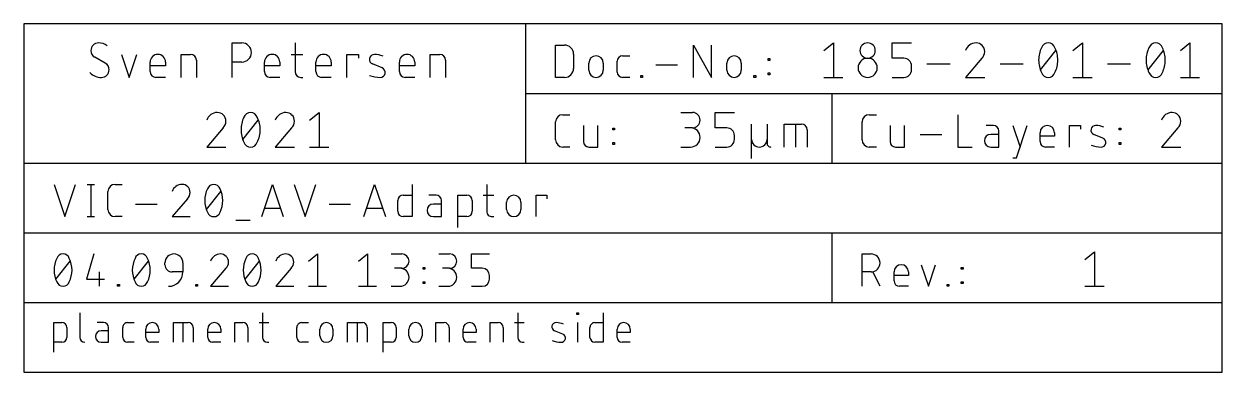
# Model space of a CAD drawing. Extents: x 0 to 54.8, y 0 to 60.5.
# Drawn here: x 0.2 to 54.8, y 44.6 to 60.5 of the extents above; entities that cross this region are included whole.
import ezdxf

# ---------------------------------------------------------------- set-up
doc = ezdxf.new("R2010")
doc.units = 0
doc.layers.add('21', color=253, linetype='CONTINUOUS')
doc.layers.add('48', color=213, linetype='CONTINUOUS')

msp = doc.modelspace()

# ---------------------------------------------------------------- linework, layer by layer
at = {"layer": '21'}
for p, q in [((2.7073, 47.3139), (2.7073, 46.192)), ((11.0281, 47.3139), (11.0281, 46.192)), ((22.6634, 47.3139), (22.6634, 46.192)), ((25.3607, 47.2391), (25.3607, 47.3139)), ((25.3607, 47.3139), (25.4355, 47.3139)), ((25.4355, 47.2391), (25.3607, 47.2391)), ((25.4355, 47.3139), (25.4355, 47.2391)), ((26.5556, 47.3139), (26.5556, 45.9676)), ((1.5177, 45.5189), (1.5177, 46.8651)), ((1.5177, 46.8651), (1.8916, 46.8651)), ((2.116, 46.6408), (2.116, 46.192)), ((3.7908, 46.8651), (3.4916, 46.8651)), ((4.0152, 46.4912), (3.6786, 46.4912)), ((4.0152, 45.9676), (4.0152, 46.6408)), ((4.6594, 46.192), (4.6594, 46.6408)), ((4.8837, 46.8651), (5.1829, 46.8651)), ((5.7069, 46.192), (5.7069, 46.566)), ((6.3052, 46.566), (6.3052, 46.4164)), ((6.9718, 45.9676), (6.9718, 46.8651)), ((6.9718, 46.8651), (7.6449, 46.8651)), ((7.4205, 45.9676), (7.4205, 46.8651)), ((7.8692, 46.6408), (7.8692, 45.9676)), ((8.5358, 46.192), (8.5358, 46.566)), ((9.1341, 46.566), (9.1341, 46.4164)), ((9.7678, 45.9676), (9.7678, 46.8651)), ((9.7678, 46.8651), (10.1417, 46.8651)), ((10.3661, 46.6408), (10.3661, 45.9676)), ((10.8785, 46.8651), (11.3273, 46.8651)), ((12.5987, 46.192), (12.5987, 46.6408)), ((12.8231, 46.8651), (13.1222, 46.8651)), ((13.6462, 46.2668), (13.6462, 46.566)), ((14.2445, 46.566), (14.2445, 46.2668)), ((14.9111, 45.9676), (14.9111, 46.8651)), ((14.9111, 46.8651), (15.5842, 46.8651)), ((15.3598, 45.9676), (15.3598, 46.8651)), ((15.8086, 46.6408), (15.8086, 45.9676)), ((16.5294, 45.5189), (16.5294, 46.8651)), ((16.5294, 46.8651), (16.9033, 46.8651)), ((17.1277, 46.6408), (17.1277, 46.192)), ((17.7071, 46.2668), (17.7071, 46.566)), ((18.3054, 46.566), (18.3054, 46.2668)), ((18.9391, 45.9676), (18.9391, 46.8651)), ((18.9391, 46.8651), (19.313, 46.8651)), ((19.5374, 46.6408), (19.5374, 45.9676)), ((20.1711, 46.192), (20.1711, 46.566)), ((20.7694, 46.566), (20.7694, 46.4164)), ((21.403, 45.9676), (21.403, 46.8651)), ((21.403, 46.8651), (21.777, 46.8651)), ((22.0014, 46.6408), (22.0014, 45.9676)), ((22.5138, 46.8651), (22.9625, 46.8651)), ((24.7181, 46.3416), (24.3442, 46.4912)), ((25.3981, 45.9676), (25.3981, 46.8651)), ((25.9573, 46.192), (25.9573, 46.6408)), ((26.1816, 46.8651), (26.5556, 46.8651)), ((27.1978, 46.192), (27.1978, 46.566)), ((27.7962, 46.566), (27.7962, 46.4164)), ((1.8916, 45.9676), (1.5177, 45.9676)), ((3.6786, 45.9676), (4.0152, 45.9676)), ((5.1829, 45.9676), (4.8837, 45.9676)), ((6.3052, 46.4164), (5.7069, 46.4164)), ((6.3052, 45.9676), (5.9312, 45.9676)), ((9.1341, 46.4164), (8.5358, 46.4164)), ((9.1341, 45.9676), (8.7602, 45.9676)), ((11.2525, 45.9676), (11.3273, 45.9676)), ((13.1222, 45.9676), (12.8231, 45.9676)), ((16.9033, 45.9676), (16.5294, 45.9676)), ((20.7694, 46.4164), (20.1711, 46.4164)), ((20.7694, 45.9676), (20.3954, 45.9676)), ((22.8877, 45.9676), (22.9625, 45.9676)), ((26.5556, 45.9676), (26.1816, 45.9676)), ((27.7962, 46.4164), (27.1978, 46.4164)), ((27.7962, 45.9676), (27.4222, 45.9676))]:
    msp.add_line(p, q, dxfattribs=at)
for centre, radius, start, end in [((1.8916, 46.6408), 0.2244, 0, 90), ((3.6786, 46.2294), 0.2618, 90, 270), ((3.7908, 46.6408), 0.2244, 0, 90), ((4.8837, 46.6408), 0.2244, 89.9992, 180), ((6.006, 46.566), 0.2992, 0, 180), ((7.6449, 46.6408), 0.2244, 0, 90), ((8.835, 46.566), 0.2992, 0, 180), ((10.1417, 46.6408), 0.2244, 0, 90), ((12.8231, 46.6408), 0.2244, 89.9992, 180), ((13.9454, 46.566), 0.2992, 0, 180), ((15.5842, 46.6408), 0.2244, 0, 90), ((16.9033, 46.6408), 0.2244, 0, 90), ((18.0063, 46.566), 0.2992, 0, 180), ((19.313, 46.6408), 0.2244, 0, 90), ((20.4702, 46.566), 0.2992, 0, 180), ((21.777, 46.6408), 0.2244, 0, 90), ((24.4162, 46.6712), 0.1939, 89.181, 248.1986), ((24.4068, 46.0159), 0.8493, 65.7609, 89.181), ((26.1816, 46.6408), 0.2244, 89.9992, 180), ((27.497, 46.566), 0.2992, 0, 180), ((1.8916, 46.192), 0.2244, 270.0008, 0), ((2.9316, 46.192), 0.2244, 180, 270), ((4.8837, 46.192), 0.2244, 180, 270), ((5.9312, 46.192), 0.2244, 180, 270), ((8.7602, 46.192), 0.2244, 180, 270), ((11.2525, 46.192), 0.2244, 180, 270), ((12.8231, 46.192), 0.2244, 180, 270), ((13.9454, 46.2668), 0.2992, 180, 0), ((16.9033, 46.192), 0.2244, 270.0008, 0), ((18.0063, 46.2668), 0.2992, 180, 0), ((20.3954, 46.192), 0.2244, 180, 270), ((22.8877, 46.192), 0.2244, 180, 270), ((24.6615, 47.236), 1.2684, 250.2096, 269.181), ((24.6461, 46.1615), 0.1939, 269.181, 68.1986), ((26.1816, 46.192), 0.2244, 180, 270), ((27.4222, 46.192), 0.2244, 180, 270)]:
    msp.add_arc(centre, radius, start, end, dxfattribs=at)
at = {"layer": '48'}
for p, q in [((23.0188, 60.4838), (0.1588, 60.4838)), ((0.1588, 60.4838), (0.1588, 54.1337)), ((54.7688, 60.4838), (23.0188, 60.4838)), ((23.0188, 60.4838), (23.0188, 57.3088)), ((54.7688, 57.3088), (54.7688, 60.4838)), ((9.6524, 58.0454), (9.6524, 59.6202)), ((9.6524, 59.6202), (10.0899, 59.6202)), ((12.5161, 59.6202), (12.5161, 58.3078)), ((36.6141, 59.2702), (37.0515, 59.6202)), ((37.0515, 59.6202), (37.0515, 58.0454)), ((39.7403, 58.9202), (39.7403, 59.6202)), ((39.7403, 59.6202), (40.6152, 59.6202)), ((47.9728, 59.2702), (48.4103, 59.6202)), ((48.4103, 59.6202), (48.4103, 58.0454)), ((52.8706, 59.2702), (53.308, 59.6202)), ((53.308, 59.6202), (53.308, 58.0454)), ((4.6083, 59.0952), (4.9583, 58.0454)), ((4.9583, 58.0454), (5.3083, 59.0952)), ((7.3178, 58.0454), (7.3178, 59.0952)), ((7.3178, 59.0952), (7.7552, 59.0952)), ((12.3412, 59.0952), (12.8661, 59.0952)), ((14.8831, 58.0454), (14.8831, 59.0952)), ((14.8831, 59.0952), (15.408, 59.0952)), ((15.408, 59.0952), (15.408, 58.9202)), ((18.6764, 58.0454), (18.6764, 59.0952)), ((18.6764, 59.0952), (19.1139, 59.0952)), ((24.3904, 58.0454), (24.3904, 59.5186)), ((24.3904, 59.5186), (24.7996, 59.5186)), ((25.2088, 59.1093), (25.2088, 58.4546)), ((27.4452, 59.0275), (27.7726, 59.0275)), ((30.6835, 58.0454), (30.6835, 59.5186)), ((30.6835, 59.5186), (31.502, 58.0454)), ((31.502, 58.0454), (31.502, 59.5186)), ((46.4972, 58.3953), (47.1971, 59.2702)), ((51.395, 58.3953), (52.0949, 59.2702)), ((3.8661, 58.7015), (3.3849, 58.964)), ((5.9109, 58.3078), (5.9109, 58.7453)), ((6.6109, 58.5703), (5.9109, 58.5703)), ((6.6109, 58.7453), (6.6109, 58.5703)), ((8.0177, 58.8328), (8.0177, 58.0454)), ((10.0899, 58.7453), (9.6524, 58.7453)), ((11.1214, 58.3078), (11.1214, 58.7453)), ((11.8213, 58.5703), (11.1214, 58.5703)), ((11.8213, 58.7453), (11.8213, 58.5703)), ((13.466, 58.3078), (13.466, 58.7453)), ((14.1659, 58.5703), (13.466, 58.5703)), ((14.1659, 58.7453), (14.1659, 58.5703)), ((16.4836, 58.4828), (16.0462, 58.6578)), ((17.2696, 58.3078), (17.2696, 58.7453)), ((17.9695, 58.5703), (17.2696, 58.5703)), ((17.9695, 58.7453), (17.9695, 58.5703)), ((19.3764, 58.8328), (19.3764, 58.0454)), ((25.9092, 58.3727), (25.9092, 58.7001)), ((26.564, 58.7001), (26.564, 58.3727)), ((27.1997, 58.2909), (27.1997, 58.782)), ((28.9664, 58.6183), (29.9486, 58.6183)), ((32.2024, 58.3727), (32.2024, 58.7001)), ((32.8571, 58.7001), (32.8571, 58.3727)), ((34.0745, 58.8229), (34.0745, 58.9047)), ((34.0745, 58.9047), (34.1564, 58.9047)), ((34.1564, 58.8229), (34.0745, 58.8229)), ((34.1564, 58.9047), (34.1564, 58.8229)), ((40.2653, 58.9202), (39.7403, 58.9202)), ((40.6152, 58.3953), (40.6152, 58.5703)), ((41.3202, 58.6578), (42.3701, 58.6578)), ((43.8187, 58.9202), (43.075, 58.0454)), ((44.6549, 58.6578), (45.7047, 58.6578)), ((49.5526, 58.6578), (50.6025, 58.6578)), ((6.6109, 58.0454), (6.1734, 58.0454)), ((11.8213, 58.0454), (11.3838, 58.0454)), ((12.7786, 58.0454), (12.8661, 58.0454)), ((14.1659, 58.0454), (13.7285, 58.0454)), ((17.9695, 58.0454), (17.5321, 58.0454)), ((24.7996, 58.0454), (24.3904, 58.0454)), ((27.7726, 58.0454), (27.4452, 58.0454)), ((28.2769, 58.0454), (28.2769, 58.1272)), ((28.2769, 58.1272), (28.3587, 58.1272)), ((28.3587, 58.0454), (28.2769, 58.0454)), ((28.3587, 58.1272), (28.3587, 58.0454)), ((33.4303, 58.0454), (33.4303, 58.1272)), ((33.4303, 58.1272), (33.5122, 58.1272)), ((33.5122, 58.0454), (33.4303, 58.0454)), ((33.5122, 58.1272), (33.5122, 58.0454)), ((34.0745, 58.1681), (34.0745, 58.25)), ((34.0745, 58.25), (34.1564, 58.25)), ((34.1564, 58.1681), (34.0745, 58.1681)), ((34.1564, 58.25), (34.1564, 58.1681)), ((36.6141, 58.0454), (37.489, 58.0454)), ((39.7403, 58.0454), (40.2653, 58.0454)), ((43.075, 58.0454), (43.9499, 58.0454)), ((47.9728, 58.0454), (48.8477, 58.0454)), ((52.8706, 58.0454), (53.7455, 58.0454)), ((23.0188, 57.3088), (23.0188, 54.1337)), ((23.0188, 57.3088), (36.9888, 57.3088)), ((36.9888, 57.3088), (54.7688, 57.3088)), ((36.9888, 57.3088), (36.9888, 54.1337)), ((54.7688, 54.1337), (54.7688, 57.3088)), ((13.1785, 56.0952), (13.6159, 56.4452)), ((13.6159, 56.4452), (13.6159, 54.8704)), ((24.7177, 56.3436), (25.0451, 56.3436)), ((30.1054, 56.4452), (30.6303, 56.4452)), ((31.6685, 55.7452), (31.6685, 56.4452)), ((31.6685, 56.4452), (32.5434, 56.4452)), ((38.6877, 56.3436), (39.0151, 56.3436)), ((42.7296, 56.3436), (42.7296, 54.8704)), ((9.2328, 55.7452), (8.4891, 54.8704)), ((10.1397, 55.2203), (10.8396, 56.0952)), ((12.359, 55.7452), (11.6154, 54.8704)), ((24.3904, 55.1977), (24.3904, 56.0162)), ((25.6664, 55.8525), (25.6664, 55.1159)), ((26.3212, 54.8704), (26.3212, 55.8525)), ((26.9935, 55.6479), (26.9935, 55.7297)), ((26.9935, 55.7297), (27.0753, 55.7297)), ((27.0753, 55.7297), (27.0753, 55.6479)), ((30.6303, 55.7452), (30.2803, 55.7452)), ((32.1934, 55.7452), (31.6685, 55.7452)), ((33.3286, 54.3454), (33.3286, 55.9202)), ((34.0285, 55.9202), (34.0285, 55.2203)), ((34.8114, 54.8704), (34.8114, 55.9202)), ((34.8114, 55.9202), (35.5988, 55.9202)), ((35.3364, 54.8704), (35.3364, 55.9202)), ((38.3604, 55.1977), (38.3604, 56.0162)), ((39.6364, 55.8525), (39.6364, 55.1159)), ((40.2912, 54.8704), (40.2912, 55.8525)), ((44.3477, 55.8525), (44.0203, 55.8525)), ((45.2359, 55.8525), (45.5632, 54.8704)), ((45.3996, 54.3793), (45.8906, 55.8525)), ((47.823, 54.8704), (47.823, 55.8525)), ((47.823, 55.8525), (48.3141, 55.8525)), ((48.3141, 55.8525), (48.3141, 55.6888)), ((50.0812, 55.6479), (50.0812, 55.7297)), ((50.0812, 55.7297), (50.163, 55.7297)), ((50.163, 55.7297), (50.163, 55.6479)), ((52.7565, 55.7452), (52.0129, 54.8704)), ((27.0753, 55.6479), (26.9935, 55.6479)), ((32.5434, 55.2203), (32.5434, 55.3953)), ((34.0285, 55.2203), (34.0285, 55.0453)), ((35.8613, 55.6578), (35.8613, 54.8704)), ((41.0089, 55.4433), (41.991, 55.4433)), ((44.5932, 55.4433), (44.2249, 55.4433)), ((44.5932, 54.8704), (44.5932, 55.607)), ((46.4747, 55.1159), (46.4747, 55.5251)), ((47.1294, 55.3614), (46.4747, 55.3614)), ((47.1294, 55.5251), (47.1294, 55.3614)), ((49.3356, 55.2796), (48.9264, 55.4433)), ((50.163, 55.6479), (50.0812, 55.6479)), ((8.4891, 54.8704), (9.364, 54.8704)), ((11.6154, 54.8704), (12.4903, 54.8704)), ((13.1785, 54.8704), (14.0534, 54.8704)), ((25.0451, 54.8704), (24.7177, 54.8704)), ((25.912, 54.8704), (26.3212, 54.8704)), ((26.9935, 54.9931), (26.9935, 55.075)), ((26.9935, 55.075), (27.0753, 55.075)), ((27.0753, 54.9931), (26.9935, 54.9931)), ((27.0753, 55.075), (27.0753, 54.9931)), ((30.1054, 54.8704), (30.5428, 54.8704)), ((31.6685, 54.8704), (32.1934, 54.8704)), ((39.0151, 54.8704), (38.6877, 54.8704)), ((39.882, 54.8704), (40.2912, 54.8704)), ((42.7296, 54.8704), (43.3843, 54.8704)), ((44.2249, 54.8704), (44.5932, 54.8704)), ((47.1294, 54.8704), (46.7202, 54.8704)), ((50.0812, 54.9931), (50.0812, 55.075)), ((50.0812, 55.075), (50.163, 55.075)), ((50.163, 54.9931), (50.0812, 54.9931)), ((50.163, 55.075), (50.163, 54.9931)), ((52.0129, 54.8704), (52.8877, 54.8704)), ((0.1588, 54.1337), (0.1588, 50.9588)), ((0.1588, 54.1337), (23.0188, 54.1337)), ((23.0188, 54.1337), (36.9888, 54.1337)), ((36.9888, 54.1337), (54.7688, 54.1337)), ((45.2359, 54.3793), (45.3996, 54.3793)), ((54.7688, 50.9588), (54.7688, 54.1337)), ((1.5304, 53.1686), (2.0214, 51.6954)), ((2.0214, 51.6954), (2.5125, 53.1686)), ((3.047, 53.1686), (3.3744, 53.1686)), ((3.2107, 53.1686), (3.2107, 51.6954)), ((4.3131, 53.1686), (4.6405, 53.1686)), ((10.9949, 51.6954), (11.486, 53.1686)), ((11.486, 53.1686), (11.977, 51.6954)), ((12.4815, 53.1686), (12.9725, 51.6954)), ((12.9725, 51.6954), (13.4636, 53.1686)), ((15.6528, 51.6954), (16.1439, 53.1686)), ((16.1439, 53.1686), (16.635, 51.6954)), ((17.8497, 53.1686), (17.8497, 51.6954)), ((21.2508, 53.1686), (21.2508, 51.9409)), ((3.9858, 52.0227), (3.9858, 52.8412)), ((7.61, 52.5138), (6.9143, 51.6954)), ((8.4827, 52.0227), (9.1375, 52.8412)), ((17.1949, 51.9409), (17.1949, 52.432)), ((17.4405, 52.6775), (17.8497, 52.6775)), ((18.9421, 52.6775), (18.6147, 52.6775)), ((19.1876, 51.6954), (19.1876, 52.432)), ((19.9385, 51.2043), (19.9385, 52.6775)), ((19.9385, 52.6775), (20.3477, 52.6775)), ((20.5932, 52.432), (20.5932, 51.9409)), ((21.0871, 52.6775), (21.5782, 52.6775)), ((23.5076, 51.6954), (23.5076, 52.6775)), ((23.5076, 52.6775), (23.9987, 52.6775)), ((23.9987, 52.6775), (23.9987, 52.5138)), ((5.2468, 52.2683), (6.2289, 52.2683)), ((11.8543, 52.0637), (11.1177, 52.0637)), ((14.0672, 52.2683), (15.0493, 52.2683)), ((16.5122, 52.0637), (15.7756, 52.0637)), ((19.1876, 52.2683), (18.8193, 52.2683)), ((22.1593, 52.0227), (22.1593, 52.3501)), ((22.814, 52.3501), (22.814, 52.0227)), ((3.047, 51.6954), (3.3744, 51.6954)), ((4.6405, 51.6954), (4.3131, 51.6954)), ((6.9143, 51.6954), (7.7328, 51.6954)), ((9.8207, 51.5317), (10.4754, 51.5317)), ((17.8497, 51.6954), (17.4405, 51.6954)), ((18.8193, 51.6954), (19.1876, 51.6954)), ((20.3477, 51.6954), (19.9385, 51.6954)), ((21.4963, 51.6954), (21.5782, 51.6954)), ((0.1588, 50.9588), (0.1588, 47.7838)), ((0.1588, 50.9588), (36.9888, 50.9588)), ((36.9888, 50.9588), (54.7688, 50.9588)), ((36.9888, 50.9588), (36.9888, 47.7838)), ((54.7688, 47.7838), (54.7688, 50.9588)), ((3.3443, 49.9935), (3.0169, 48.8477)), ((13.1256, 49.6662), (13.5348, 49.9935)), ((13.5348, 49.9935), (13.5348, 48.5204)), ((15.405, 49.6662), (15.8143, 49.9935)), ((15.8143, 49.9935), (15.8143, 48.5204)), ((16.8916, 49.9935), (17.3827, 49.9935)), ((19.0719, 49.9935), (19.563, 49.9935)), ((20.5585, 49.3388), (20.5585, 49.9935)), ((20.5585, 49.9935), (21.3769, 49.9935)), ((38.3604, 48.5204), (38.3604, 49.9935)), ((38.3604, 49.9935), (38.7696, 49.9935)), ((48.5204, 49.7452), (48.9578, 50.0952)), ((48.9578, 50.0952), (48.9578, 48.5204)), ((1.6122, 48.8477), (2.267, 49.6662)), ((3.5898, 49.1751), (3.5898, 48.5204)), ((5.18, 48.8477), (5.8347, 49.6662)), ((6.5847, 49.5025), (6.5847, 49.5843)), ((7.4031, 49.1751), (6.9121, 49.1751)), ((7.4031, 49.5843), (7.4031, 49.1751)), ((9.3616, 49.3388), (8.6659, 48.5204)), ((10.2343, 48.8477), (10.8891, 49.6662)), ((12.3347, 49.3388), (11.6391, 48.5204)), ((17.3827, 49.3388), (17.0553, 49.3388)), ((18.3501, 49.2979), (18.3501, 49.3797)), ((18.3501, 49.3797), (18.4319, 49.3797)), ((18.4319, 49.2979), (18.3501, 49.2979)), ((18.4319, 49.3797), (18.4319, 49.2979)), ((19.563, 49.3388), (19.2356, 49.3388)), ((21.0496, 49.3388), (20.5585, 49.3388)), ((38.7696, 49.1751), (38.3604, 49.1751)), ((39.1788, 48.5204), (38.8514, 49.1751)), ((39.8183, 48.7659), (39.8183, 49.1751)), ((40.4731, 49.1751), (40.4731, 49.0114)), ((41.0572, 49.5025), (41.3845, 48.5204)), ((41.3845, 48.5204), (41.7119, 49.5025)), ((42.8797, 49.2979), (42.8797, 49.3797)), ((42.8797, 49.3797), (42.9616, 49.3797)), ((42.9616, 49.2979), (42.8797, 49.2979)), ((42.9616, 49.3797), (42.9616, 49.2979)), ((3.0169, 48.8477), (3.8354, 48.8477)), ((18.3501, 48.6431), (18.3501, 48.725)), ((18.3501, 48.725), (18.4319, 48.725)), ((18.4319, 48.6431), (18.3501, 48.6431)), ((18.4319, 48.725), (18.4319, 48.6431)), ((21.3769, 48.8477), (21.3769, 49.0114)), ((40.4731, 49.0114), (39.8183, 49.0114)), ((42.8797, 48.6431), (42.8797, 48.725)), ((42.8797, 48.725), (42.9616, 48.725)), ((42.9616, 48.6431), (42.8797, 48.6431)), ((42.9616, 48.725), (42.9616, 48.6431)), ((4.4258, 48.5204), (4.4258, 48.6022)), ((4.4258, 48.6022), (4.5077, 48.6022)), ((4.5077, 48.5204), (4.4258, 48.5204)), ((4.5077, 48.6022), (4.5077, 48.5204)), ((7.9936, 48.5204), (7.9936, 48.6022)), ((7.9936, 48.6022), (8.0754, 48.6022)), ((8.0754, 48.5204), (7.9936, 48.5204)), ((8.0754, 48.6022), (8.0754, 48.5204)), ((8.6659, 48.5204), (9.4843, 48.5204)), ((11.6391, 48.5204), (12.4575, 48.5204)), ((13.1256, 48.5204), (13.9441, 48.5204)), ((15.405, 48.5204), (16.2235, 48.5204)), ((16.8916, 48.5204), (17.3008, 48.5204)), ((19.0719, 48.5204), (19.4811, 48.5204)), ((20.5585, 48.5204), (21.0496, 48.5204)), ((40.4731, 48.5204), (40.0639, 48.5204)), ((42.2356, 48.5204), (42.2356, 48.6022)), ((42.2356, 48.6022), (42.3174, 48.6022)), ((42.3174, 48.5204), (42.2356, 48.5204)), ((42.3174, 48.6022), (42.3174, 48.5204)), ((48.5204, 48.5204), (49.3952, 48.5204)), ((0.1588, 47.7838), (0.1588, 44.6088)), ((0.1588, 47.7838), (36.9888, 47.7838)), ((36.9888, 47.7838), (54.7688, 47.7838)), ((54.7688, 44.6088), (54.7688, 47.7838)), ((0.1588, 44.6088), (54.7688, 44.6088))]:
    msp.add_line(p, q, dxfattribs=at)
for centre, radius, start, end in [((3.5598, 59.2702), 0.35, 90, 180), ((3.5598, 58.964), 0.6562, 53.1299, 89.9999), ((10.0899, 59.1827), 0.4374, 270, 90), ((38.6147, 59.2702), 0.35, 0, 180), ((43.5562, 59.1144), 0.5058, 90, 162.055), ((43.5562, 59.2264), 0.3937, 0, 90), ((46.8471, 59.2964), 0.3237, 90, 161.0758), ((46.8471, 59.2964), 0.3237, 18.9235, 90.0002), ((51.7449, 59.2964), 0.3237, 90, 161.0758), ((51.7449, 59.2964), 0.3237, 18.9235, 90.0002), ((3.5653, 59.2702), 0.3554, 180, 239.4897), ((6.2609, 58.7453), 0.35, 0, 180), ((7.7552, 58.8328), 0.2625, 0, 90), ((11.4713, 58.7453), 0.35, 0, 180), ((13.816, 58.7453), 0.35, 0, 180), ((16.1304, 58.8684), 0.2268, 89.1807, 248.199), ((16.1194, 58.1017), 0.9936, 65.7612, 89.1807), ((17.6196, 58.7453), 0.35, 0, 180), ((19.1139, 58.8328), 0.2625, 0, 90), ((24.7996, 59.1093), 0.4092, 359.9996, 90), ((26.2366, 58.7001), 0.3274, 0, 180), ((27.4452, 58.782), 0.2455, 90, 180), ((32.5298, 58.7001), 0.3274, 0, 180), ((38.6147, 59.2702), 0.35, 180, 0), ((43.527, 59.2264), 0.4229, 313.6028, 359.9999), ((47.7074, 58.8328), 1.2978, 154.0111, 180), ((45.9868, 58.8328), 1.2977, 0, 25.9895), ((52.6052, 58.8328), 1.2978, 154.0111, 180), ((50.8846, 58.8328), 1.2977, 0, 25.9895), ((3.6856, 58.3953), 0.3554, 0.0002, 59.4895), ((16.3994, 58.2722), 0.2268, 269.1807, 68.199), ((24.7996, 58.4546), 0.4092, 270.0004, 360), ((38.6147, 58.4828), 0.4374, 0, 180), ((38.6147, 58.4828), 0.4374, 180, 0), ((40.2653, 58.5703), 0.35, 0, 90), ((47.7075, 58.8328), 1.2978, 180.0001, 205.9888), ((45.9868, 58.8328), 1.2978, 334.0107, 359.9999), ((52.6053, 58.8328), 1.2978, 180.0001, 205.9888), ((50.8846, 58.8328), 1.2978, 334.0107, 359.9999), ((3.6911, 58.7846), 0.7393, 224.7606, 269.9996), ((3.6911, 58.3953), 0.35, 269.9995, 0), ((6.1734, 58.3078), 0.2625, 180, 270), ((11.3838, 58.3078), 0.2625, 180, 270), ((12.7786, 58.3078), 0.2625, 180, 270), ((13.7285, 58.3078), 0.2625, 180, 270), ((16.4173, 59.5291), 1.4839, 250.2099, 269.1807), ((17.5321, 58.3078), 0.2625, 180, 270), ((26.2366, 58.3727), 0.3274, 180, 0), ((27.4452, 58.2909), 0.2455, 180, 270), ((32.5298, 58.3727), 0.3274, 180, 0), ((40.2653, 58.3953), 0.35, 270, 359.9995), ((46.8471, 58.3691), 0.3237, 198.9248, 270.0001), ((46.8471, 58.3691), 0.3237, 270, 341.0761), ((51.7449, 58.3691), 0.3237, 198.9248, 270.0001), ((51.7449, 58.3691), 0.3237, 270, 341.0761), ((8.9703, 55.9394), 0.5058, 90, 162.055), ((8.9703, 56.0515), 0.3937, 0, 90), ((10.4897, 56.1214), 0.3237, 90, 161.0758), ((10.4897, 56.1214), 0.3237, 18.9235, 90.0002), ((12.0966, 55.9394), 0.5058, 90, 162.055), ((12.0966, 56.0515), 0.3937, 0, 90), ((24.7177, 56.0162), 0.3274, 90.0005, 180), ((30.6303, 56.0952), 0.35, 270, 90), ((38.6877, 56.0162), 0.3274, 90.0005, 180), ((52.494, 55.9394), 0.5058, 90, 162.055), ((52.494, 56.0515), 0.3937, 0, 90), ((8.9411, 56.0515), 0.4229, 313.6028, 359.9999), ((11.35, 55.6578), 1.2978, 154.0111, 180), ((9.6294, 55.6578), 1.2977, 0, 25.9895), ((12.0674, 56.0515), 0.4229, 313.6028, 359.9999), ((30.5428, 55.3078), 0.4374, 270, 90), ((32.1934, 55.3953), 0.35, 0, 90), ((35.5988, 55.6578), 0.2625, 0, 90), ((44.3477, 55.607), 0.2455, 0, 90), ((46.8021, 55.5251), 0.3274, 0, 180), ((49.0052, 55.6403), 0.2122, 89.1816, 248.1986), ((48.995, 54.9231), 0.9294, 65.761, 89.1816), ((52.4649, 56.0515), 0.4229, 313.6028, 359.9999), ((11.35, 55.6578), 1.2978, 180.0001, 205.9888), ((9.6294, 55.6578), 1.2978, 334.0107, 359.9999), ((24.7177, 55.1977), 0.3274, 180, 270), ((32.1934, 55.2203), 0.35, 270, 359.9995), ((33.6785, 55.2203), 0.35, 180, 0), ((38.6877, 55.1977), 0.3274, 180, 270), ((44.2249, 55.1568), 0.2865, 90, 270), ((49.2568, 55.0825), 0.2122, 269.1816, 68.1989), ((10.4897, 55.1941), 0.3237, 198.9248, 270.0001), ((10.4897, 55.1941), 0.3237, 270, 341.0761), ((25.912, 55.1159), 0.2455, 180, 270), ((34.2035, 55.0453), 0.175, 180, 270.001), ((39.882, 55.1159), 0.2455, 180, 270), ((46.7202, 55.1159), 0.2455, 180, 270), ((49.2736, 56.2582), 1.388, 250.2089, 269.1815), ((4.3131, 52.8412), 0.3274, 90.0005, 180), ((7.3645, 52.6954), 0.4732, 90, 162.0549), ((7.3645, 52.8003), 0.3683, 0, 90), ((8.8101, 52.8657), 0.3028, 90, 161.0756), ((8.8101, 52.8657), 0.3028, 18.9237, 90.0001), ((7.3372, 52.8003), 0.3956, 313.6022, 0), ((9.6149, 52.432), 1.214, 154.0109, 180), ((9.6149, 52.432), 1.214, 180, 205.9889), ((8.0053, 52.432), 1.214, 360, 25.9897), ((8.0053, 52.432), 1.214, 334.0105, 359.9999), ((17.4405, 52.432), 0.2455, 90, 180), ((18.9421, 52.432), 0.2455, 0, 90), ((20.3477, 52.432), 0.2455, 0, 90), ((22.4866, 52.3501), 0.3274, 0, 180), ((4.3131, 52.0227), 0.3274, 180, 270), ((8.8101, 51.9982), 0.3028, 198.9251, 270.0001), ((8.8101, 51.9982), 0.3028, 270, 341.0759), ((17.4405, 51.9409), 0.2455, 180, 270), ((18.8193, 51.9818), 0.2865, 90, 270), ((20.3477, 51.9409), 0.2455, 270, 0), ((21.4963, 51.9409), 0.2455, 180, 270.0007), ((22.4866, 52.0227), 0.3274, 180, 0), ((2.7444, 49.257), 1.214, 154.0109, 180), ((1.9396, 49.6907), 0.3028, 90, 161.0756), ((1.9396, 49.6907), 0.3028, 18.9237, 90.0001), ((1.1348, 49.257), 1.214, 360, 25.9897), ((6.3122, 49.257), 1.214, 154.0109, 180), ((5.5073, 49.6907), 0.3028, 90, 161.0756), ((5.5073, 49.6907), 0.3028, 18.9237, 90.0001), ((4.7026, 49.257), 1.214, 360, 25.9897), ((6.9939, 49.5843), 0.4092, 0, 180), ((9.116, 49.5204), 0.4732, 90, 162.0549), ((9.116, 49.6253), 0.3683, 0, 90), ((11.3665, 49.257), 1.214, 154.0109, 180), ((10.5617, 49.6907), 0.3028, 90, 161.0756), ((10.5617, 49.6907), 0.3028, 18.9237, 90.0001), ((9.7569, 49.257), 1.214, 360, 25.9897), ((12.0892, 49.5204), 0.4732, 90, 162.0549), ((12.0892, 49.6253), 0.3683, 0, 90), ((17.3827, 49.6662), 0.3274, 270, 90), ((19.563, 49.6662), 0.3274, 270, 90), ((38.7696, 49.5843), 0.4092, 270, 90), ((2.7444, 49.257), 1.214, 180, 205.9889), ((1.1348, 49.257), 1.214, 334.0105, 359.9999), ((6.3122, 49.257), 1.214, 180, 205.9889), ((4.7025, 49.257), 1.214, 334.0105, 359.9999), ((6.9121, 49.5025), 0.3274, 179.9995, 270), ((6.7484, 49.1751), 0.6548, 269.9997, 360), ((9.0888, 49.6253), 0.3956, 313.6022, 0), ((11.3665, 49.257), 1.214, 180, 205.9889), ((9.7569, 49.257), 1.214, 334.0105, 359.9999), ((12.0619, 49.6253), 0.3956, 313.6022, 0), ((17.3008, 48.9296), 0.4092, 270, 90), ((19.4811, 48.9296), 0.4092, 270, 90), ((21.0496, 49.0114), 0.3274, 0, 90), ((40.1457, 49.1751), 0.3274, 0, 180), ((1.9396, 48.8232), 0.3028, 198.9251, 270.0001), ((1.9396, 48.8232), 0.3028, 270, 341.0759), ((5.5073, 48.8232), 0.3028, 198.9251, 270.0001), ((5.5073, 48.8232), 0.3028, 270, 341.0759), ((10.5617, 48.8232), 0.3028, 198.9251, 270.0001), ((10.5617, 48.8232), 0.3028, 270, 341.0759), ((21.0496, 48.8477), 0.3274, 270, 359.9995), ((40.0639, 48.7659), 0.2455, 180, 270)]:
    msp.add_arc(centre, radius, start, end, dxfattribs=at)

doc.saveas('drawing.dxf')
